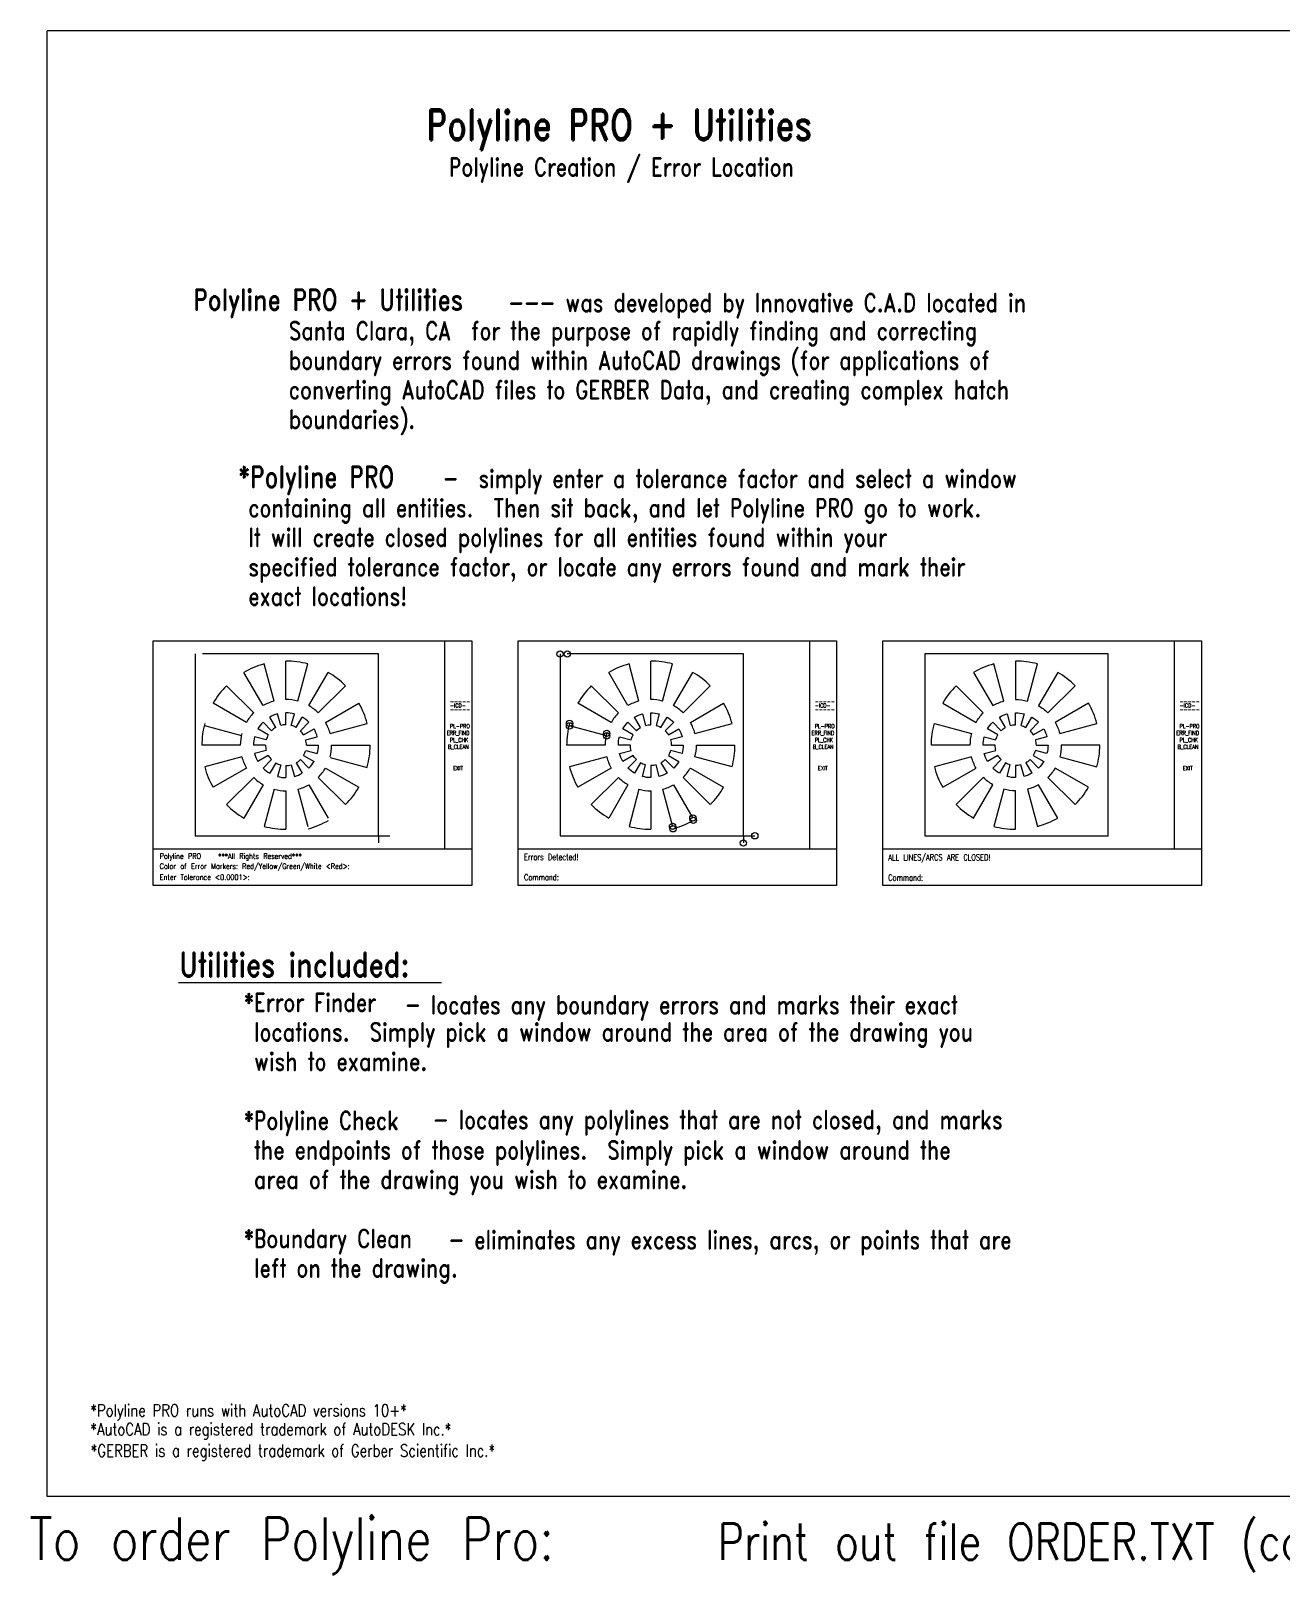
# Model space of a CAD drawing. Extents: x -12.6 to 8.4, y -1 to 11.7.
# Drawn here: x -12.64 to -2.36, y -0.96 to 11.74 of the extents above; entities that cross this region are included whole.
import ezdxf

# ---------------------------------------------------------------- set-up
doc = ezdxf.new("R2010")
doc.units = 0
doc.layers.get('0').update_dxf_attribs({"linetype": 'CONTINUOUS'})
doc.layers.add('ERRORS', color=1, linetype='CONTINUOUS')
doc.styles.add('ROMAND', font='ROMAND.SHX', dxfattribs={"width": 0.8, "height": 0.15})
doc.styles.get("Standard").update_dxf_attribs({"font": 'TXT.shx', "width": 0.75, "height": 0.08})
doc.styles.add('TXT', font='txt.shx', dxfattribs={"height": 0.1})

msp = doc.modelspace()

# ---------------------------------------------------------------- linework, layer by layer
for p, q in [((-12.511429, -0.323966), (-12.511429, 11.735525)), ((-2.153294, 11.735525), (-12.511429, 11.735525)), ((-11.638657, 4.703618), (-11.638657, 6.715359)), ((-11.638657, 6.715359), (-9.019136, 6.715359)), ((-11.293419, 6.608759), (-11.293419, 5.112405)), ((-9.786171, 6.608759), (-11.233648, 6.608759)), ((-9.786171, 5.112405), (-9.786171, 6.608759)), ((-9.24295, 6.715359), (-9.24295, 5.006214)), ((-9.019136, 6.715359), (-9.019136, 4.703618)), ((-8.638657, 6.715359), (-6.019136, 6.715359)), ((-8.638657, 4.703618), (-8.638657, 6.715359)), ((-8.293419, 6.608759), (-8.293419, 5.112405)), ((-6.786171, 6.608759), (-8.233648, 6.608759)), ((-6.786171, 5.112405), (-6.786171, 6.608759)), ((-6.24295, 6.715359), (-6.24295, 5.006214)), ((-6.019136, 6.715359), (-6.019136, 4.703618)), ((-5.638657, 6.715359), (-3.019136, 6.715359)), ((-5.638657, 4.703618), (-5.638657, 6.715359)), ((-3.24295, 6.715359), (-3.24295, 5.006214)), ((-3.019136, 6.715359), (-3.019136, 4.703618)), ((-10.644414, 6.220892), (-10.726272, 6.52639)), ((-10.547208, 6.23369), (-10.547208, 6.549964)), ((-10.450001, 6.220892), (-10.368143, 6.52639)), ((-7.644414, 6.220892), (-7.726272, 6.52639)), ((-7.547208, 6.23369), (-7.547208, 6.549964)), ((-7.450001, 6.220892), (-7.368143, 6.52639)), ((-10.734996, 6.183372), (-10.893133, 6.457274)), ((-10.359419, 6.183372), (-10.201282, 6.457274)), ((-7.734996, 6.183372), (-7.893133, 6.457274)), ((-7.359419, 6.183372), (-7.201282, 6.457274)), ((-10.81278, 6.123686), (-11.03642, 6.347326)), ((-10.281635, 6.123686), (-10.057995, 6.347326)), ((-7.81278, 6.123686), (-8.03642, 6.347326)), ((-7.281635, 6.123686), (-7.057995, 6.347326)), ((-10.872466, 6.045901), (-11.146368, 6.204039)), ((-10.590665, 6.020299), (-10.616275, 6.115877)), ((-10.547208, 6.026021), (-10.547208, 6.12497)), ((-10.50375, 6.020299), (-10.47814, 6.115877)), ((-10.221949, 6.045901), (-9.948047, 6.204039)), ((-7.872466, 6.045901), (-8.146368, 6.204039)), ((-7.221949, 6.045901), (-6.948047, 6.204039)), ((-10.909987, 5.935319), (-11.215485, 6.017177)), ((-10.69262, 5.942067), (-10.778312, 5.991542)), ((-10.665936, 5.976842), (-10.735904, 6.046809)), ((-10.631161, 6.003525), (-10.680636, 6.089218)), ((-10.463254, 6.003525), (-10.413779, 6.089218)), ((-10.428479, 5.976842), (-10.358511, 6.046809)), ((-10.401795, 5.942067), (-10.316103, 5.991542)), ((-10.184429, 5.955319), (-9.87893, 6.037177)), ((-7.909987, 5.935319), (-8.215485, 6.017177)), ((-7.184429, 5.955319), (-6.87893, 6.037177)), ((-10.922784, 5.858113), (-11.239059, 5.858113)), ((-10.715115, 5.858113), (-10.814064, 5.858113)), ((-10.709394, 5.901571), (-10.804972, 5.927181)), ((-10.385021, 5.901571), (-10.289444, 5.927181)), ((-10.3793, 5.858113), (-10.280351, 5.858113)), ((-10.171631, 5.858113), (-9.855356, 5.858113)), ((-7.922784, 5.858113), (-8.239059, 5.858113)), ((-7.171631, 5.858113), (-6.855356, 5.858113)), ((-10.909987, 5.760907), (-11.215485, 5.679049)), ((-10.709394, 5.814655), (-10.804972, 5.789045)), ((-10.69262, 5.774159), (-10.778312, 5.724685)), ((-10.665936, 5.739384), (-10.735904, 5.669417)), ((-10.428479, 5.739384), (-10.358511, 5.669417)), ((-10.401795, 5.774159), (-10.316103, 5.724685)), ((-10.385021, 5.814655), (-10.289444, 5.789045)), ((-10.184429, 5.755907), (-9.87893, 5.674049)), ((-7.909987, 5.760907), (-8.215485, 5.679049)), ((-6.87893, 5.679049), (-7.184429, 5.760907)), ((-10.872466, 5.670325), (-11.146368, 5.512187)), ((-10.81278, 5.59254), (-11.03642, 5.3689)), ((-10.631161, 5.712701), (-10.680636, 5.627008)), ((-10.590665, 5.695927), (-10.616275, 5.600349)), ((-10.547208, 5.690205), (-10.547208, 5.591256)), ((-10.50375, 5.695927), (-10.47814, 5.600349)), ((-10.463254, 5.712701), (-10.413779, 5.627008)), ((-10.281635, 5.59254), (-10.057995, 5.3689)), ((-10.221949, 5.670325), (-9.948047, 5.512187)), ((-7.872466, 5.670325), (-8.146368, 5.512187)), ((-7.81278, 5.59254), (-8.03642, 5.3689)), ((-7.281635, 5.59254), (-7.057995, 5.3689)), ((-7.221949, 5.670325), (-6.948047, 5.512187)), ((-10.734996, 5.532854), (-10.893133, 5.258952)), ((-10.644414, 5.495334), (-10.726272, 5.189836)), ((-10.547208, 5.482537), (-10.547208, 5.166262)), ((-10.450001, 5.495334), (-10.368143, 5.189836)), ((-10.359419, 5.532854), (-10.201282, 5.258952)), ((-7.734996, 5.532854), (-7.893133, 5.258952)), ((-7.644414, 5.495334), (-7.726272, 5.189836)), ((-7.547208, 5.482537), (-7.547208, 5.166262)), ((-7.450001, 5.495334), (-7.368143, 5.189836)), ((-7.359419, 5.532854), (-7.201282, 5.258952)), ((-11.293419, 5.112405), (-9.786171, 5.112405)), ((-9.786171, 5.112405), (-9.786171, 5.053628)), ((-9.786171, 5.112405), (-9.691812, 5.112405)), ((-8.293419, 5.112405), (-6.786171, 5.112405)), ((-6.786171, 5.112405), (-6.691812, 5.112405)), ((-6.786171, 5.112405), (-6.786171, 5.053628)), ((-11.638657, 5.006214), (-9.019136, 5.006214)), ((-8.638657, 5.006214), (-6.019136, 5.006214)), ((-5.638657, 5.006214), (-3.019136, 5.006214)), ((-9.019136, 4.703618), (-11.638657, 4.703618)), ((-6.019136, 4.703618), (-8.638657, 4.703618)), ((-3.019136, 4.703618), (-5.638657, 4.703618)), ((-11.431207, 3.904533), (-9.267475, 3.904533)), ((-2.153294, -0.323966), (-12.511429, -0.323966))]:
    msp.add_line(p, q)
at = {"color": 3}
msp.add_lwpolyline([(-5.2934, 5.112432), (-3.7862, 5.112432), (-3.7862, 6.608732), (-5.2934, 6.608732), (-5.2934, 5.112432)], dxfattribs=at)
for points in [[(-4.7263, 6.526432, 0.065543), (-4.8931, 6.457232), (-4.735, 6.183332, -0.065543), (-4.6444, 6.220932), (-4.7263, 6.526432)], [(-4.5472, 6.549932), (-4.5472, 6.233732, -0.065543), (-4.45, 6.220932), (-4.3681, 6.526432, 0.065543), (-4.5472, 6.549932)], [(-4.058, 6.347332, 0.065543), (-4.2013, 6.457232), (-4.3594, 6.183332, -0.065543), (-4.2816, 6.123732), (-4.058, 6.347332)], [(-5.0364, 6.347332, 0.065543), (-5.1464, 6.204032), (-4.8725, 6.045932, -0.065543), (-4.8128, 6.123732), (-5.0364, 6.347332)], [(-7.3161, 5.724732, -0.065543), (-7.3585, 5.669432), (-7.4285, 5.739432, -0.065543), (-7.4633, 5.712732), (-7.4138, 5.627032, -0.065543), (-7.4781, 5.600332), (-7.5037, 5.695932, -0.065543), (-7.5472, 5.690232), (-7.5472, 5.591232, -0.065543), (-7.6163, 5.600332), (-7.5907, 5.695932, -0.065543), (-7.6312, 5.712732), (-7.6806, 5.627032, -0.065543), (-7.7359, 5.669432), (-7.6659, 5.739432, -0.065543), (-7.6926, 5.774132), (-7.7783, 5.724732, -0.065543), (-7.805, 5.789032), (-7.7094, 5.814632, -0.065543), (-7.7151, 5.858132), (-7.8141, 5.858132, -0.065543), (-7.805, 5.927132), (-7.7094, 5.901532, -0.065543), (-7.6926, 5.942032), (-7.7783, 5.991532, -0.065543), (-7.7359, 6.046832), (-7.6659, 5.976832, -0.065543), (-7.6312, 6.003532), (-7.6806, 6.089232, -0.065543), (-7.6163, 6.115832), (-7.5907, 6.020332, -0.065543), (-7.5472, 6.026032), (-7.5472, 6.124932, -0.065543), (-7.4781, 6.115832), (-7.5037, 6.020332, -0.065543), (-7.4633, 6.003532), (-7.4138, 6.089232, -0.065543), (-7.3585, 6.046832), (-7.4285, 5.976832, -0.065543), (-7.4018, 5.942032), (-7.3161, 5.991532, -0.065543), (-7.2894, 5.927132), (-7.385, 5.901532, -0.065543), (-7.3793, 5.858132), (-7.2804, 5.858132, -0.065543), (-7.2894, 5.789032), (-7.385, 5.814632, -0.065543), (-7.4018, 5.774132), (-7.3161, 5.724732)], [(-4.3161, 5.724732, -0.065543), (-4.3585, 5.669432), (-4.4285, 5.739432, -0.065543), (-4.4633, 5.712732), (-4.4138, 5.627032, -0.065543), (-4.4781, 5.600332), (-4.5037, 5.695932, -0.065543), (-4.5472, 5.690232), (-4.5472, 5.591232, -0.065543), (-4.6163, 5.600332), (-4.5907, 5.695932, -0.065543), (-4.6312, 5.712732), (-4.6806, 5.627032, -0.065543), (-4.7359, 5.669432), (-4.6659, 5.739432, -0.065543), (-4.6926, 5.774132), (-4.7783, 5.724732, -0.065543), (-4.805, 5.789032), (-4.7094, 5.814632, -0.065543), (-4.7151, 5.858132), (-4.8141, 5.858132, -0.065543), (-4.805, 5.927132), (-4.7094, 5.901532, -0.065543), (-4.6926, 5.942032), (-4.7783, 5.991532, -0.065543), (-4.7359, 6.046832), (-4.6659, 5.976832, -0.065543), (-4.6312, 6.003532), (-4.6806, 6.089232, -0.065543), (-4.6163, 6.115832), (-4.5907, 6.020332, -0.065543), (-4.5472, 6.026032), (-4.5472, 6.124932, -0.065543), (-4.4781, 6.115832), (-4.5037, 6.020332, -0.065543), (-4.4633, 6.003532), (-4.4138, 6.089232, -0.065543), (-4.3585, 6.046832), (-4.4285, 5.976832, -0.065543), (-4.4018, 5.942032), (-4.3161, 5.991532, -0.065543), (-4.2894, 5.927132), (-4.385, 5.901532, -0.065543), (-4.3793, 5.858132), (-4.2804, 5.858132, -0.065543), (-4.2894, 5.789032), (-4.385, 5.814632, -0.065543), (-4.4018, 5.774132), (-4.3161, 5.724732)], [(-3.8789, 6.037132, 0.065543), (-3.948, 6.204032), (-4.2219, 6.045932, -0.065543), (-4.1844, 5.955332), (-3.8789, 6.037132)], [(-5.2391, 5.858132, -0.065543), (-5.2155, 6.037132), (-4.91, 5.955332, 0.065543), (-4.9228, 5.858132), (-5.2391, 5.858132)], [(-4.1844, 5.760932), (-3.8789, 5.679032, 0.065543), (-3.8554, 5.858132), (-4.1716, 5.858132, -0.065543), (-4.1844, 5.760932)], [(-5.2155, 5.679032, 0.065543), (-5.1464, 5.512232), (-4.8725, 5.670332, -0.065543), (-4.91, 5.760932), (-5.2155, 5.679032)], [(-5.0364, 5.368932, 0.065543), (-4.8931, 5.258932), (-4.735, 5.532832, -0.065543), (-4.8128, 5.592532), (-5.0364, 5.368932)], [(-4.058, 5.368932, 0.065543), (-3.948, 5.512232), (-4.2219, 5.670332, -0.065543), (-4.2816, 5.592532), (-4.058, 5.368932)], [(-4.7263, 5.189832, 0.065543), (-4.5472, 5.166232), (-4.5472, 5.482532, -0.065543), (-4.6444, 5.495332), (-4.7263, 5.189832)], [(-4.3681, 5.189832, 0.065543), (-4.2013, 5.258932), (-4.3594, 5.532832, -0.065543), (-4.45, 5.495332), (-4.3681, 5.189832)]]:
    msp.add_lwpolyline(points, format="xyb", dxfattribs=at)
for centre, radius, start, end in [((-10.547208, 5.858113), 0.691851, 105, 120), ((-10.547208, 5.858113), 0.691851, 75, 90), ((-7.547208, 5.858113), 0.691851, 105, 120), ((-7.547208, 5.858113), 0.691851, 75, 90), ((-10.547208, 5.858113), 0.691851, 45, 60), ((-7.547208, 5.858113), 0.691851, 45, 60), ((-10.547208, 5.858113), 0.691851, 135, 150), ((-10.547208, 5.858113), 0.375576, 75, 90), ((-7.547208, 5.858113), 0.691851, 135, 150), ((-7.547208, 5.858113), 0.375576, 75, 90), ((-10.547208, 5.858113), 0.375576, 135, 150), ((-10.547208, 5.858113), 0.375576, 105, 120), ((-10.547208, 5.858113), 0.266857, 105, 120), ((-10.547208, 5.858113), 0.266857, 75, 90), ((-10.547208, 5.858113), 0.375576, 45, 60), ((-10.547208, 5.858113), 0.691851, 15, 30), ((-7.547208, 5.858113), 0.375576, 135, 150), ((-7.547208, 5.858113), 0.375576, 105, 120), ((-7.547208, 5.858113), 0.691851, 15, 30), ((-10.547208, 5.858113), 0.691851, 165, 180), ((-10.547208, 5.858113), 0.266857, 135, 150), ((-10.547208, 5.858113), 0.167908, 120, 135), ((-10.547208, 5.858113), 0.167908, 90, 105), ((-10.547208, 5.858113), 0.167908, 60, 75), ((-10.547208, 5.858113), 0.167908, 30, 45), ((-10.547208, 5.858113), 0.266857, 45, 60), ((-10.547208, 5.858113), 0.266857, 15, 30), ((-10.547208, 5.858113), 0.375576, 15, 30), ((-7.547208, 5.858113), 0.691851, 165, 180), ((-7.547208, 5.858113), 0.375576, 15, 30), ((-10.547208, 5.858113), 0.375576, 165, 180), ((-10.547208, 5.858113), 0.266857, 165, 180), ((-10.547208, 5.858113), 0.167908, 180, 195), ((-10.547208, 5.858113), 0.167908, 150, 165), ((-10.547208, 5.858113), 0.167908, 0, 15), ((-10.547208, 5.858113), 0.266857, 345, 0), ((-10.547208, 5.858113), 0.375576, 345, 0), ((-10.547208, 5.858113), 0.691851, 345, 0), ((-7.547208, 5.858113), 0.375576, 165, 180), ((-7.547208, 5.858113), 0.375576, 345, 0), ((-7.547208, 5.858113), 0.691851, 345, 0), ((-10.547208, 5.858113), 0.375576, 195, 210), ((-10.547208, 5.858113), 0.266857, 195, 210), ((-10.547208, 5.858113), 0.167908, 210, 225), ((-10.547208, 5.858113), 0.167908, 300, 315), ((-10.547208, 5.858113), 0.167908, 330, 345), ((-10.547208, 5.858113), 0.266857, 315, 330), ((-7.547208, 5.858113), 0.375576, 195, 210), ((-10.547208, 5.858113), 0.691851, 195, 210), ((-10.547208, 5.858113), 0.375576, 225, 240), ((-10.547208, 5.858113), 0.266857, 225, 240), ((-10.547208, 5.858113), 0.167908, 240, 255), ((-10.547208, 5.858113), 0.266857, 255, 270), ((-10.547208, 5.858113), 0.167908, 270, 285), ((-10.547208, 5.858113), 0.266857, 285, 300), ((-10.547208, 5.858113), 0.375576, 315, 330), ((-7.547208, 5.858113), 0.691851, 195, 210), ((-7.547208, 5.858113), 0.375576, 225, 240), ((-7.547208, 5.858113), 0.375576, 315, 330), ((-10.547208, 5.858113), 0.375576, 255, 270), ((-10.547208, 5.858113), 0.375576, 285, 300), ((-10.547208, 5.858113), 0.691851, 315, 330), ((-7.547208, 5.858113), 0.375576, 255, 270), ((-7.547208, 5.858113), 0.375576, 285, 300), ((-7.547208, 5.858113), 0.691851, 315, 330), ((-10.547208, 5.858113), 0.691851, 225, 240), ((-7.547208, 5.858113), 0.691851, 225, 240), ((-10.543735, 5.838417), 0.691851, 285, 300), ((-7.543735, 5.838417), 0.691851, 285, 300), ((-10.547208, 5.858113), 0.691851, 255, 270), ((-7.547208, 5.858113), 0.691851, 255, 270)]:
    msp.add_arc(centre, radius, start, end)
at = {"color": 7}
msp.add_arc((-7.547208, 5.858113), 0.375576, 45, 60, dxfattribs=at)
at = {"layer": 'ERRORS', "color": 1}
for centre in [(-8.293419, 6.608759), (-8.233648, 6.608759), (-8.215485, 6.037177), (-8.215485, 6.017177), (-7.909987, 5.955319), (-7.909987, 5.935319), (-7.368143, 5.189836), (-7.201282, 5.258952), (-7.197809, 5.239256), (-7.36467, 5.17014), (-6.786171, 5.053628), (-6.691812, 5.112405)]:
    msp.add_circle(centre, 0.025946, dxfattribs=at)

# ---------------------------------------------------------------- texts
for s, height, style, width, p in [('Polyline PRO + Utilities', 0.25, 'ROMAND', 0.8, (-9.391848, 10.837438)), ('Polyline Creation / Error Location', 0.15, 'ROMAND', 0.8, (-9.207543, 10.540282)), ('--- was developed by Innovative C.A.D located in', 0.15, 'ROMAND', 0.8, (-8.718019, 9.423848)), ('Santa Clara, CA  for the purpose of rapidly finding and correcting', 0.15, 'ROMAND', 0.8, (-10.523888, 9.193275)), ('boundary errors found within AutoCAD drawings (for applications of ', 0.15, 'ROMAND', 0.8, (-10.523888, 8.950418)), ('converting AutoCAD files to GERBER Data, and creating complex hatch', 0.15, 'ROMAND', 0.8, (-10.523888, 8.707561)), ('boundaries).', 0.15, 'ROMAND', 0.8, (-10.523888, 8.464703)), ('-  simply enter a tolerance factor and select a window', 0.15, 'ROMAND', 0.8, (-9.257085, 7.977236)), (' containing all entities.  Then sit back, and let Polyline PRO go to work.', 0.15, 'ROMAND', 0.8, (-10.939455, 7.736132)), (' It will create closed polylines for all entities found within your ', 0.15, 'ROMAND', 0.8, (-10.939455, 7.493275)), (' specified tolerance factor, or locate any errors found and mark their', 0.15, 'ROMAND', 0.8, (-10.939455, 7.250418)), (' exact locations!', 0.15, 'ROMAND', 0.8, (-10.939455, 7.007561)), ('Polyline PRO    ***All Rights Reserved***', 0.045, 'TXT', 0.75, (-11.586037, 4.92305)), ('Errors Detected!', 0.05, 'TXT', 0.8, (-8.589498, 4.913098)), ('ALL LINES/ARCS ARE CLOSED!', 0.05, 'TXT', 0.8, (-5.594541, 4.909962)), ('Color of Error Markers: Red/Yellow/Green/White <Red>:', 0.045, 'TXT', 0.75, (-11.586037, 4.839717)), ('Enter Tolerance <0.0001>:', 0.045, 'TXT', 0.75, (-11.586037, 4.749395)), ('Command:', 0.05, 'TXT', 0.8, (-8.589498, 4.746431)), ('Command:', 0.05, 'TXT', 0.8, (-5.594541, 4.743295)), ('Utilities included:', 0.2, 'ROMAND', 0.8, (-11.4234, 3.952822)), ('- locates any boundary errors and marks their exact', 0.15, 'ROMAND', 0.8, (-9.568084, 3.646779)), (' locations.  Simply pick a window around the area of the drawing you', 0.15, 'ROMAND', 0.8, (-10.892907, 3.424149)), (' wish to examine.', 0.15, 'ROMAND', 0.8, (-10.892907, 3.181291)), ('- locates any polylines that are not closed, and marks', 0.15, 'ROMAND', 0.8, (-9.338815, 2.701679)), (' the endpoints of those polylines.  Simply pick a window around the ', 0.15, 'ROMAND', 0.8, (-10.892907, 2.45272)), (' area of the drawing you wish to examine.', 0.15, 'ROMAND', 0.8, (-10.892907, 2.209863)), ('- eliminates any excess lines, arcs, or points that are', 0.15, 'ROMAND', 0.8, (-9.20985, 1.713621)), (' left on the drawing.', 0.15, 'ROMAND', 0.8, (-10.892907, 1.481291)), ('*Polyline PRO runs with AutoCAD versions 10+*', 0.1, 'ROMAND', 0.8, (-12.156161, 0.334657)), ('*AutoCAD is a registered trademark of AutoDESK Inc.*', 0.1, 'ROMAND', 0.8, (-12.156161, 0.179927)), ('*GERBER is a registered trademark of Gerber Scientific Inc.*', 0.1, 'ROMAND', 0.8, (-12.152886, 0.003735)), ('Print out file ORDER.TXT (complete form and mail/fax to Innovative C.A.D)', 0.3, 'TXT', 0.8, (-6.996592, -0.844927))]:
    msp.add_text(s, height=height, dxfattribs=dict(style=style, width=width)).set_placement(p)
at = {"color": 3, "width": 0.8}
for s, height, style, p in [('Polyline PRO + Utilities', 0.175, 'ROMAND', (-11.310591, 9.436132)), ('*Polyline PRO ', 0.175, 'ROMAND', (-10.939455, 7.978989)), ('*Error Finder ', 0.15, 'ROMAND', (-10.892907, 3.667006)), ('*Polyline Check', 0.15, 'ROMAND', (-10.892907, 2.695577)), ('*Boundary Clean ', 0.15, 'ROMAND', (-10.892907, 1.724149)), ('To order Polyline Pro:', 0.35, 'TXT', (-12.656786, -0.845793))]:
    msp.add_text(s, height=height, dxfattribs=dict(at, style=style)).set_placement(p)
at = {"width": 0.75}
for s, p in [(' -----', (-9.225233, 6.201612)), (' -ICD-', (-9.225233, 6.167635)), (' -----', (-9.225233, 6.135721)), (' -----', (-6.225233, 6.201612)), (' -ICD-', (-6.225233, 6.167635)), (' -----', (-6.225233, 6.135721)), (' -----', (-3.225233, 6.201612)), (' -ICD-', (-3.225233, 6.167635)), (' -----', (-3.225233, 6.135721)), ('ERR_FIND', (-9.225233, 5.940968)), (' PL-PRO', (-9.225233, 5.997635)), ('ERR_FIND', (-6.225233, 5.940968)), (' PL-PRO', (-6.225233, 5.997635)), ('ERR_FIND', (-3.225233, 5.940968)), (' PL-PRO', (-3.225233, 5.997635)), ('B_CLEAN', (-9.214913, 5.827635)), (' PL_CHK', (-9.225233, 5.884302)), ('B_CLEAN', (-6.214913, 5.827635)), (' PL_CHK', (-6.225233, 5.884302)), ('B_CLEAN', (-3.214913, 5.827635)), (' PL_CHK', (-3.225233, 5.884302)), ('  EXIT', (-9.225233, 5.652421)), ('  EXIT', (-6.225233, 5.652421)), ('  EXIT', (-3.225233, 5.652421))]:
    msp.add_text(s, height=0.034, dxfattribs=at).set_placement(p)

doc.saveas('drawing.dxf')
